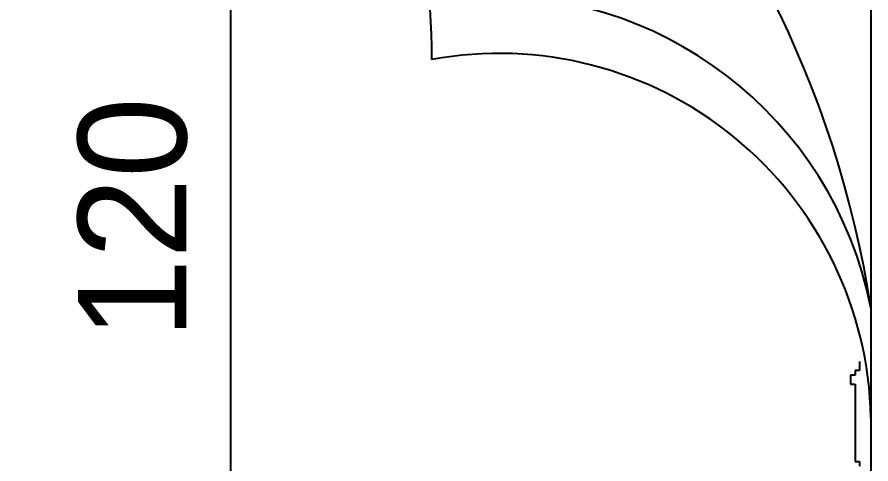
# Model space of a CAD drawing. Extents: x 182769.15 to 182771.38, y 101811.72 to 101812.21.
# Drawn here: x 182769.64139 to 182769.65399, y 101812.09829 to 101812.10489 of the extents above; entities that cross this region are included whole.
import ezdxf

# ---------------------------------------------------------------- set-up
doc = ezdxf.new("R2010")
doc.units = 0
doc.header["$MEASUREMENT"] = 0
doc.layers.add('iç yatay', color=3, linetype='Continuous')
doc.layers.add('tefriş', color=21, linetype='Continuous')
doc.styles.add('İÇ ÖLÇÜ', font='stylu.ttf', dxfattribs={"height": 8})

msp = doc.modelspace()

# ---------------------------------------------------------------- linework, layer by layer
at = {"layer": 'iç yatay'}
msp.add_line((182769.6445438637, 101812.1152237126), (182769.6445438637, 101812.0904119951), dxfattribs=at)
at = {"layer": 'tefriş'}
for p, q in [((182769.6539945448, 101812.1114237126), (182769.6539945448, 101812.0782237126)), ((182769.6538270668, 101812.099805261), (182769.6538270668, 101812.0996708387)), ((182769.6538270668, 101812.0996708387), (182769.6537598056, 101812.0996708387)), ((182769.6537598056, 101812.0996708387), (182769.6537598056, 101812.0996036302)), ((182769.6537598056, 101812.0996036302), (182769.6536925347, 101812.0996036302)), ((182769.6536925347, 101812.0996036302), (182769.6536925347, 101812.0994692078)), ((182769.6536925347, 101812.0994692078), (182769.6537598056, 101812.0994692078)), ((182769.6537598056, 101812.0994692078), (182769.6537598056, 101812.0983266313)), ((182769.6537598056, 101812.0983266313), (182769.6538270668, 101812.0983266313)), ((182769.6538270668, 101812.0983266313), (182769.6538270668, 101812.0982594174))]:
    msp.add_line(p, q, dxfattribs=at)
at = {"layer": 'tefriş', "color": 8}
for centre, radius, start, end in [((182769.6376786679, 101812.1043156017), 0.009836941862609753, 359.6801625764725, 67.80579086586692), ((182769.6485059153, 101812.0988609742), 0.005489803109035651, 1.184741150306045, 100.3940989746902)]:
    msp.add_arc(centre, radius, start, end, dxfattribs=at)
at = {"layer": 'tefriş'}
for centre, radius, start, end in [((182769.6387747715, 101812.0982481681), 0.01540001183752633, 8.774561867442852, 80.20548921176177), ((182769.6483979386, 101812.0994919586), 0.005704733915134639, 11.17318195655923, 94.05336887250672)]:
    msp.add_arc(centre, radius, start, end, dxfattribs=at)

# ---------------------------------------------------------------- texts
at = {"layer": 'iç yatay', "color": 11, "style": 'İÇ ÖLÇÜ'}
msp.add_text('120', height=0.0016, rotation=90, dxfattribs=at).set_placement((182769.6438923263, 101812.1001343985))

doc.saveas('drawing.dxf')
